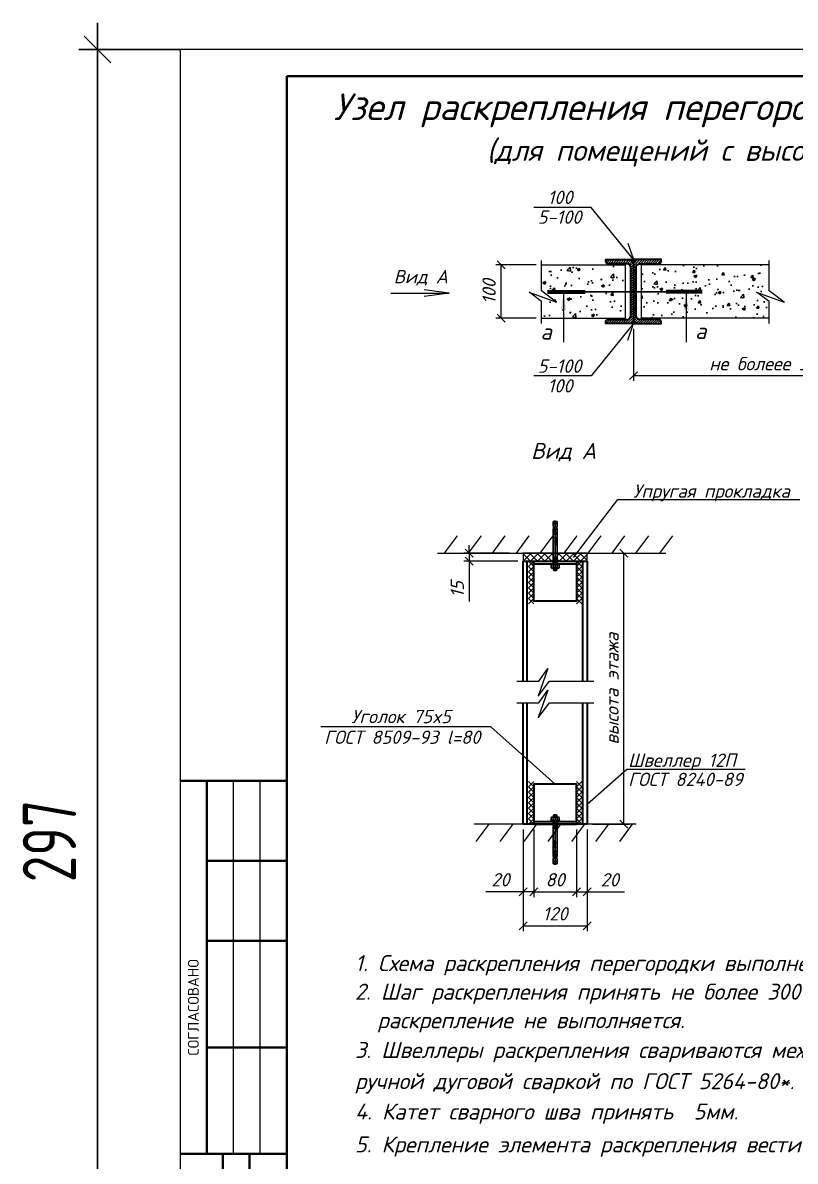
# Model space of a CAD drawing. Header units: millimetres. Extents: x 10124 to 8132345, y -95635 to 1386204.
# Drawn here: x 59496 to 60945, y -13038 to -10902 of the extents above; entities that cross this region are included whole.
import ezdxf
from ezdxf.enums import TextEntityAlignment as Align

# ---------------------------------------------------------------- set-up
doc = ezdxf.new("R2010")
doc.units = ezdxf.units.MM
doc.linetypes.add('CENTERLI', pattern=[1, 0.75, -0.0625, 0.125, -0.0625])
doc.linetypes.add('JIS_02_2.0', pattern=[3, 2, -1])
doc.layers.get('DEFPOINTS').update_dxf_attribs({"color": 1})
for name, color, linetype, lineweight in [('013', 7, 'Continuous', 13), ('030', 7, 'Continuous', 30), ('Размер', 140, 'Continuous', 13), ('Разрезы', 54, 'Continuous', 20)]:
    doc.layers.add(name, color=color, linetype=linetype, lineweight=lineweight)
for name, color, linetype in [('1', 1, 'CENTERLI'), ('2', 3, 'Continuous'), ('3', 4, 'Continuous'), ('951', 1, 'Continuous'), ('ФВ-5', 7, 'Continuous')]:
    doc.layers.add(name, color=color, linetype=linetype)
doc.styles.add('10', font='isocpeui.ttf', dxfattribs={"height": 25})
doc.styles.add('100', font='isocpeui.ttf', dxfattribs={"height": 250})
doc.styles.add('GOST', font='isocpeur.TTF')
doc.styles.get("Standard").update_dxf_attribs({"font": 'arial.ttf'})
doc.styles.add('БДА100', font='romand.shx', dxfattribs={"width": 0.7})
doc.dimstyles.new('10', dxfattribs={"dimtxt": 37.5, "dimasz": 15, "dimexe": 10, "dimexo": 10, "dimgap": 10, "dimtad": 1, "dimtxsty": '10', "dimblk": 'OBLIQUE', "dimcen": 2.5, "dimadec": 0, "dimazin": 0, "dimtfac": 1, "dimtmove": 0, "dimatfit": 3, "dimfxl": 1, "dimlwd": 15, "dimlwe": 15, "dimarcsym": 0})
doc.dimstyles.new('БДА1', dxfattribs={"dimtxt": 2, "dimasz": 1, "dimexe": 0.7, "dimexo": 0, "dimgap": 0.8, "dimtad": 1, "dimdec": 0, "dimrnd": 1, "dimzin": 0, "dimdsep": 46, "dimtxsty": 'БДА100', "dimblk": 'OBLIQUE', "dimcen": 2, "dimdle": 1, "dimadec": 0, "dimazin": 0, "dimtfac": 1, "dimtdec": 0, "dimtmove": 1, "dimatfit": 3, "dimldrblk": 'NONE', "dimfxl": 0.7, "dimtolj": 1, "dimtzin": 0, "dimlwd": -1, "dimlwe": -1, "dimarcsym": 0})

# ---------------------------------------------------------------- blocks, each defined once
blk = doc.blocks.new('_OBLIQUE')
at = {"color": 0, "linetype": 'ByBlock'}
blk.add_line((-0.5, -0.5), (0.5, 0.5), dxfattribs=at)
blk = doc.blocks.new('*D687')
at = {"layer": 'DEFPOINTS', "color": 0, "transparency": 16777216}
for p, q in [((-15.52, -5), (-15.52, 302)), ((0, 297), (-19.02, 297)), ((0, 0), (-19.02, 0))]:
    blk.add_line(p, q, dxfattribs=at)
for p in [(-15.52, 297), (0, 297), (0, 0)]:
    blk.add_point(p, dxfattribs=at)
at = {"layer": 'DEFPOINTS', "color": 0, "transparency": 16777216, "xscale": 5, "yscale": 5, "zscale": 5}
for p, rotation in [((-15.52, 297), 90), ((-15.52, 0), 270)]:
    blk.add_blockref('_OBLIQUE', p, dxfattribs=dict(at, rotation=rotation))
at = {"layer": 'DEFPOINTS', "color": 0, "lineweight": 0, "transparency": 16777216, "insert": (-24.52, 148.5), "char_height": 10, "attachment_point": 5, "rotation": 90, "style": 'БДА100'}
blk.add_mtext('\\A1;297', dxfattribs=at)
blk = doc.blocks.new('_None')
blk = doc.blocks.new('*U688')
blk.add_lwpolyline([(-16.6, -60), (35.4, -60), (35.4, -56.7, 0.414214), (30.9, -52.2), (-4.3, -52.2, -0.414214), (-11.8, -44.7), (-11.8, 44.7, -0.414214), (-4.3, 52.2), (30.9, 52.2, 0.414214), (35.4, 56.7), (35.4, 60), (-16.6, 60)], format="xyb", close=True)
blk = doc.blocks.new('*D689')
at = {"layer": '013', "color": 0, "lineweight": 15, "ltscale": 100, "transparency": 16777216}
for p, q in [((60641.7, -11476.7), (60641.7, -11574.4)), ((61207.3, -11476.7), (61207.3, -11574.4)), ((60641.7, -11564.4), (61207.3, -11564.4))]:
    blk.add_line(p, q, dxfattribs=at)
at = {"layer": 'DEFPOINTS', "color": 0, "ltscale": 100, "transparency": 16777216}
for p in [(60641.7, -11466.7), (61207.3, -11466.7), (61207.3, -11564.4)]:
    blk.add_point(p, dxfattribs=at)
at = {"layer": '013', "color": 0, "lineweight": 15, "ltscale": 100, "transparency": 16777216, "xscale": 15, "yscale": 15, "zscale": 15, "rotation": 180}
blk.add_blockref('_OBLIQUE', (60641.7, -11564.4), dxfattribs=at)
at = {"layer": '013', "color": 0, "lineweight": 15, "ltscale": 100, "transparency": 16777216, "xscale": 15, "yscale": 15, "zscale": 15}
blk.add_blockref('_OBLIQUE', (61207.3, -11564.4), dxfattribs=at)
at = {"layer": '013', "color": 0, "ltscale": 100, "transparency": 16777216, "insert": (60924.5, -11541.9), "char_height": 25, "attachment_point": 5, "style": '10'}
blk.add_mtext('не болеее 3000мм', dxfattribs=at)
blk = doc.blocks.new('*D690')
at = {"layer": '013', "color": 0, "lineweight": 15, "ltscale": 100, "transparency": 16777216}
for p, q in [((60459.3, -11356.7), (60383.3, -11356.7)), ((60393.3, -11456.7), (60393.3, -11356.7)), ((60459.3, -11456.7), (60383.3, -11456.7))]:
    blk.add_line(p, q, dxfattribs=at)
at = {"layer": 'DEFPOINTS', "color": 0, "ltscale": 100, "transparency": 16777216}
for p in [(60393.3, -11356.7), (60469.3, -11356.7), (60469.3, -11456.7)]:
    blk.add_point(p, dxfattribs=at)
at = {"layer": '013', "color": 0, "lineweight": 15, "ltscale": 100, "transparency": 16777216, "xscale": 15, "yscale": 15, "zscale": 15}
for p, rotation in [((60393.3, -11356.7), 90), ((60393.3, -11456.7), 270)]:
    blk.add_blockref('_OBLIQUE', p, dxfattribs=dict(at, rotation=rotation))
at = {"layer": '013', "color": 0, "ltscale": 100, "transparency": 16777216, "insert": (60370.8, -11406.7), "char_height": 25, "attachment_point": 5, "rotation": 90, "style": '10'}
blk.add_mtext('100', dxfattribs=at)
blk = doc.blocks.new('*U691')
blk.add_line((0, -15.2), (80, -15.2))
blk.add_lwpolyline([(0, -20.2), (80, -20.2), (80, 54.8), (0, 54.8), (0, -15.2)], close=True)
blk = doc.blocks.new('*D692')
at = {"layer": '013', "color": 0, "lineweight": 15, "ltscale": 100, "transparency": 16777216}
for p, q in [((60454.7, -12415.7), (60454.7, -12542.6)), ((60534.7, -12415.7), (60534.7, -12542.6)), ((60454.7, -12532.6), (60534.7, -12532.6))]:
    blk.add_line(p, q, dxfattribs=at)
at = {"layer": 'DEFPOINTS', "color": 0, "ltscale": 100, "transparency": 16777216}
for p in [(60454.7, -12405.7), (60534.7, -12405.7), (60534.7, -12532.6)]:
    blk.add_point(p, dxfattribs=at)
at = {"layer": '013', "color": 0, "lineweight": 15, "ltscale": 100, "transparency": 16777216, "xscale": 15, "yscale": 15, "zscale": 15, "rotation": 180}
blk.add_blockref('_OBLIQUE', (60454.7, -12532.6), dxfattribs=at)
at = {"layer": '013', "color": 0, "lineweight": 15, "ltscale": 100, "transparency": 16777216, "xscale": 15, "yscale": 15, "zscale": 15}
blk.add_blockref('_OBLIQUE', (60534.7, -12532.6), dxfattribs=at)
at = {"layer": '013', "color": 0, "ltscale": 100, "transparency": 16777216, "insert": (60494.7, -12510.1), "char_height": 25, "attachment_point": 5, "style": '10'}
blk.add_mtext('80', dxfattribs=at)
blk = doc.blocks.new('*D693')
at = {"layer": '013', "color": 0, "lineweight": 15, "ltscale": 100, "transparency": 16777216}
for p, q in [((60333.6, -11897.3), (60333.6, -11882.3)), ((60408.3, -11897.3), (60323.6, -11897.3)), ((60424.7, -11912.3), (60323.6, -11912.3)), ((60333.6, -11897.3), (60333.6, -11912.3)), ((60333.6, -11912.3), (60333.6, -11988.2))]:
    blk.add_line(p, q, dxfattribs=at)
at = {"layer": 'DEFPOINTS', "color": 0, "ltscale": 100, "transparency": 16777216}
for p in [(60333.6, -11897.3), (60418.3, -11897.3), (60434.7, -11912.3)]:
    blk.add_point(p, dxfattribs=at)
at = {"layer": '013', "color": 0, "lineweight": 15, "ltscale": 100, "transparency": 16777216, "xscale": 15, "yscale": 15, "zscale": 15}
for p, rotation in [((60333.6, -11897.3), 270), ((60333.6, -11912.3), 90)]:
    blk.add_blockref('_OBLIQUE', p, dxfattribs=dict(at, rotation=rotation))
at = {"layer": '013', "color": 0, "ltscale": 100, "transparency": 16777216, "insert": (60311.1, -11965.2), "char_height": 25, "attachment_point": 5, "rotation": 90, "style": '10'}
blk.add_mtext('15', dxfattribs=at)
blk = doc.blocks.new('*U695')
at = {"layer": 'DEFPOINTS'}
blk.add_line((0, 0), (15.19, 0), dxfattribs=at)
at = {"layer": 'Разрезы', "color": 0}
for p, q in [((-4.07, 0.35), (-4.07, 9.4)), ((18.94, 0.35), (18.94, 9.4))]:
    blk.add_line(p, q, dxfattribs=at)
at = {"layer": 'Разрезы', "color": 0, "lineweight": 60}
for p, q in [((-7.07, 0), (0, 0)), ((21.94, 0), (15.19, 0))]:
    blk.add_line(p, q, dxfattribs=at)
at = {"layer": 'Разрезы', "color": 0}
for points in [[(-4.07, 0.35), (-3.57, 3.35), (-4.57, 3.35)], [(18.94, 0.35), (18.44, 3.35), (19.45, 3.35)]]:
    blk.add_solid(points, dxfattribs=at)
at = {"layer": 'Разрезы', "color": 0, "style": '100'}
for tag, p in [('1', (-7.34, 7.45)), ('2', (21.67, 7.32))]:
    blk.add_attdef(tag, text='', height=3, dxfattribs=at).set_placement(p, align=Align.MIDDLE_CENTER)
blk = doc.blocks.new('*D698')
at = {"layer": '013', "color": 0, "lineweight": 15, "ltscale": 100, "transparency": 16777216}
for p, q in [((60566.7, -11897.3), (60633.9, -11897.3)), ((60623.9, -12405.7), (60623.9, -11897.3)), ((60564.7, -12405.7), (60633.9, -12405.7))]:
    blk.add_line(p, q, dxfattribs=at)
at = {"layer": 'DEFPOINTS', "color": 0, "ltscale": 100, "transparency": 16777216}
for p in [(60556.7, -11897.3), (60623.9, -11897.3), (60554.7, -12405.7)]:
    blk.add_point(p, dxfattribs=at)
at = {"layer": '013', "color": 0, "lineweight": 15, "ltscale": 100, "transparency": 16777216, "xscale": 15, "yscale": 15, "zscale": 15}
for p, rotation in [((60623.9, -11897.3), 90), ((60623.9, -12405.7), 270)]:
    blk.add_blockref('_OBLIQUE', p, dxfattribs=dict(at, rotation=rotation))
at = {"layer": '013', "color": 0, "ltscale": 100, "transparency": 16777216, "insert": (60601.4, -12151.5), "char_height": 25, "attachment_point": 5, "rotation": 90, "style": '10'}
blk.add_mtext('высота этажа', dxfattribs=at)
blk = doc.blocks.new('*D700')
at = {"layer": '013', "color": 0, "lineweight": 15, "ltscale": 100, "transparency": 16777216}
for p, q in [((60434.7, -12415.7), (60434.7, -12606.4)), ((60554.7, -12415.7), (60554.7, -12606.4)), ((60434.7, -12596.4), (60554.7, -12596.4))]:
    blk.add_line(p, q, dxfattribs=at)
at = {"layer": 'DEFPOINTS', "color": 0, "ltscale": 100, "transparency": 16777216}
for p in [(60434.7, -12405.7), (60554.7, -12405.7), (60554.7, -12596.4)]:
    blk.add_point(p, dxfattribs=at)
at = {"layer": '013', "color": 0, "lineweight": 15, "ltscale": 100, "transparency": 16777216, "xscale": 15, "yscale": 15, "zscale": 15, "rotation": 180}
blk.add_blockref('_OBLIQUE', (60434.7, -12596.4), dxfattribs=at)
at = {"layer": '013', "color": 0, "lineweight": 15, "ltscale": 100, "transparency": 16777216, "xscale": 15, "yscale": 15, "zscale": 15}
blk.add_blockref('_OBLIQUE', (60554.7, -12596.4), dxfattribs=at)
at = {"layer": '013', "color": 0, "ltscale": 100, "transparency": 16777216, "insert": (60494.7, -12573.9), "char_height": 25, "attachment_point": 5, "style": '10'}
blk.add_mtext('120', dxfattribs=at)
blk = doc.blocks.new('*D701')
at = {"layer": '013', "color": 0, "lineweight": 15, "ltscale": 100, "transparency": 16777216}
for p, q in [((60434.7, -12415.7), (60434.7, -12542.6)), ((60454.7, -12415.7), (60454.7, -12542.6)), ((60434.7, -12532.6), (60364.8, -12532.6)), ((60454.7, -12532.6), (60434.7, -12532.6))]:
    blk.add_line(p, q, dxfattribs=at)
at = {"layer": 'DEFPOINTS', "color": 0, "ltscale": 100, "transparency": 16777216}
for p in [(60434.7, -12405.7), (60454.7, -12405.7), (60434.7, -12532.6)]:
    blk.add_point(p, dxfattribs=at)
at = {"layer": '013', "color": 0, "lineweight": 15, "ltscale": 100, "transparency": 16777216, "xscale": 15, "yscale": 15, "zscale": 15, "rotation": 180}
blk.add_blockref('_OBLIQUE', (60434.7, -12532.6), dxfattribs=at)
at = {"layer": '013', "color": 0, "lineweight": 15, "ltscale": 100, "transparency": 16777216, "xscale": 15, "yscale": 15, "zscale": 15}
blk.add_blockref('_OBLIQUE', (60454.7, -12532.6), dxfattribs=at)
at = {"layer": '013', "color": 0, "ltscale": 100, "transparency": 16777216, "insert": (60392.2, -12510.1), "char_height": 25, "attachment_point": 5, "style": '10'}
blk.add_mtext('20', dxfattribs=at)
blk = doc.blocks.new('*D702')
at = {"layer": '013', "color": 0, "lineweight": 15, "ltscale": 100, "transparency": 16777216}
for p, q in [((60534.7, -12415.7), (60534.7, -12542.6)), ((60554.7, -12415.7), (60554.7, -12542.6)), ((60534.7, -12532.6), (60554.7, -12532.6)), ((60554.7, -12532.6), (60624.7, -12532.6))]:
    blk.add_line(p, q, dxfattribs=at)
at = {"layer": 'DEFPOINTS', "color": 0, "ltscale": 100, "transparency": 16777216}
for p in [(60534.7, -12405.7), (60554.7, -12405.7), (60554.7, -12532.6)]:
    blk.add_point(p, dxfattribs=at)
at = {"layer": '013', "color": 0, "lineweight": 15, "ltscale": 100, "transparency": 16777216, "xscale": 15, "yscale": 15, "zscale": 15, "rotation": 180}
blk.add_blockref('_OBLIQUE', (60534.7, -12532.6), dxfattribs=at)
at = {"layer": '013', "color": 0, "lineweight": 15, "ltscale": 100, "transparency": 16777216, "xscale": 15, "yscale": 15, "zscale": 15}
blk.add_blockref('_OBLIQUE', (60554.7, -12532.6), dxfattribs=at)
at = {"layer": '013', "color": 0, "ltscale": 100, "transparency": 16777216, "insert": (60597.2, -12510.1), "char_height": 25, "attachment_point": 5, "style": '10'}
blk.add_mtext('20', dxfattribs=at)
blk = doc.blocks.new('HSA-M8x92')
at = {"layer": '1'}
for p, q in [((-94, 0), (-44, 0)), ((-49.1, 0), (1.3, 0))]:
    blk.add_line(p, q, dxfattribs=at)
at = {"layer": '2'}
for p, q in [((-92, -4), (-92, 4)), ((-87.9, 4), (-92, 4)), ((-87.9, 4), (-87.9, -4)), ((-82.2, 3.5), (-87.9, 4)), ((-78, 3.1), (-87.9, 4)), ((-78, 3.1), (-80.8, 3.4)), ((-78, 3.5), (-75.5, 3.5)), ((-78, 2.1), (-78, 3.5)), ((-78, -3.5), (-78, 0.9)), ((-77.5, 1.6), (-77, 1.6)), ((-77.1, 1.4), (-77.5, 1.4)), ((-76.5, 1.2), (-76.5, 1.4)), ((-76.4, -0.3), (-76.3, 0.2)), ((-76.2, 0.3), (-76.3, -0.2)), ((-75.5, 4), (-70.5, 4)), ((-75.5, 3.5), (-75.5, 4)), ((-75.5, 4), (-70.5, 4)), ((-72.8, 1), (-73.4, -0.8)), ((-73.2, -1), (-72.6, 0.8)), ((-71.9, 1.6), (-70.4, 1.6)), ((-70.5, 1.4), (-71.8, 1.4)), ((-70.5, 3.5), (-70.5, 4)), ((-70.5, 3.5), (-68, 3.5)), ((-69.8, -0.3), (-69.7, 0.2)), ((-69.6, 0.3), (-69.7, -0.2)), ((-68, -4), (-68, 4)), ((-68, 4), (-16, 4)), ((-25, -4), (-25, 4)), ((-16, -4), (-16, 4)), ((-14.8, -4), (-14.8, 4)), ((-14.8, 4), (-12.6, 4)), ((-12.6, 8.5), (-12.6, -8.5)), ((-12.6, 8.5), (-11, 8.5)), ((-11, 8.5), (-11, -8.5)), ((-11, 6.5), (-10.4, 7.5)), ((-10.4, 7.5), (-5, 7.5)), ((-10.4, 3.8), (-5, 3.8)), ((-4.5, 6.5), (-5, 7.5)), ((-4.5, 6.5), (-4.5, -6.5)), ((-4.5, 4), (-3.5, 4)), ((-3.5, -4), (-3.5, 4)), ((-3.5, 4), (-2.3, 2.8)), ((-0.5, 2.9), (-2.3, 2.9)), ((-2.3, -2.8), (-2.3, 2.8)), ((-0.5, 2.9), (0, 2.4)), ((-0.5, 2.9), (-0.5, -2.9)), ((0, -2.4), (0, 2.4)), ((-87.9, -4), (-92, -4)), ((-78, -3.1), (-87.9, -4)), ((-78, -3.5), (-75.5, -3.5)), ((-74.1, -1.6), (-75.6, -1.6)), ((-75.5, -1.4), (-74.2, -1.4)), ((-75.5, -4), (-75.5, -3.5)), ((-75.5, -4), (-70.5, -4)), ((-75.5, -4), (-70.5, -4)), ((-70.5, -3.5), (-68, -3.5)), ((-70.5, -4), (-70.5, -3.5)), ((-68.5, -1.6), (-69, -1.6)), ((-68.9, -1.4), (-68.5, -1.4)), ((-68, -4), (-16, -4)), ((-14.8, -4), (-12.6, -4)), ((-12.6, -8.5), (-11, -8.5)), ((-11, -6.5), (-10.4, -7.5)), ((-10.4, -3.8), (-5, -3.8)), ((-10.4, -7.5), (-5, -7.5)), ((-4.5, -6.5), (-5, -7.5)), ((-4.5, -4), (-3.5, -4)), ((-3.5, -4), (-2.3, -2.8)), ((-0.5, -2.9), (-2.3, -2.9)), ((0, -2.4), (-0.5, -2.9))]:
    blk.add_line(p, q, dxfattribs=at)
for centre, radius, start, end in [((-77.5, 2.1), 0.5, 180, 270), ((-77.5, 0.9), 0.5, 90, 180), ((-77.1, 0.5), 0.9, 340, 90), ((-77, 0.7), 0.9, 340, 90), ((-71.9, 0.7), 0.9, 90, 160), ((-71.8, 0.5), 0.9, 90, 160), ((-70.5, 0.5), 0.9, 340, 90), ((-70.4, 0.7), 0.9, 340, 90), ((-15.4, 4), 0.6, 180, 0), ((-7.6, 5.6), 3.32, 145.5615, 214.4385), ((1.5, 0), 12.4, 162.383, 197.617), ((-7.8, 5.6), 3.32, 325.5615, 34.4385), ((-16.9, 0), 12.4, 342.383, 17.617), ((-75.6, -0.7), 0.9, 160, 270), ((-75.5, -0.5), 0.9, 160, 270), ((-74.2, -0.5), 0.9, 270, 340), ((-74.1, -0.7), 0.9, 270, 340), ((-69, -0.7), 0.9, 160, 270), ((-68.9, -0.5), 0.9, 160, 270), ((-68.5, -0.9), 0.5, 270, 0), ((-68.5, -2.1), 0.5, 0, 90), ((-15.4, -4), 0.6, 0, 180), ((-7.6, -5.6), 3.32, 145.5615, 214.4385), ((-7.8, -5.6), 3.32, 325.5615, 34.4385)]:
    blk.add_arc(centre, radius, start, end, dxfattribs=at)
at = {"layer": '3', "color": 1}
for p, q in [((-61.1, 0.6), (-61.1, 3.3)), ((-61.1, 3.3), (-48.6, 3.3)), ((-61.1, 0.6), (-48.6, 0.6)), ((-60.7, 1), (-60.7, 2.8)), ((-60.7, 2.8), (-59.8, 2.8)), ((-60.7, 1), (-59.8, 1)), ((-59.8, 2.3), (-59.8, 2.8)), ((-59.8, 2.3), (-58, 2.3)), ((-59.8, 1), (-59.8, 1.6)), ((-59.8, 1.6), (-58, 1.6)), ((-58, 2.8), (-57.2, 2.8)), ((-58, 2.3), (-58, 2.8)), ((-58, 1.6), (-58, 1)), ((-58, 1), (-57.2, 1)), ((-57.2, 1), (-57.2, 2.8)), ((-56.9, 2.8), (-56.1, 2.8)), ((-56.9, 1), (-56.9, 2.8)), ((-56.9, 1), (-56.1, 1)), ((-56.1, 1), (-56.1, 2.8)), ((-55.8, 2.8), (-55, 2.8)), ((-55.8, 1), (-55.8, 2.8)), ((-55.8, 1), (-53.3, 1)), ((-55, 1.8), (-55, 2.8)), ((-53.3, 1.8), (-55, 1.8)), ((-53.9, 2.8), (-50.2, 2.8)), ((-53.9, 2.1), (-53.9, 2.8)), ((-53.9, 2.1), (-52.4, 2.1)), ((-53.3, 1), (-53.3, 1.8)), ((-52.4, 1), (-52.4, 2.1)), ((-52.4, 1), (-51.6, 1)), ((-51.6, 1), (-51.6, 2.1)), ((-51.6, 2.1), (-50.2, 2.1)), ((-50.2, 2.1), (-50.2, 2.8)), ((-49.9, 2.8), (-49.1, 2.8)), ((-49.9, 1), (-49.9, 2.8)), ((-49.9, 1), (-49.1, 1)), ((-49.1, 1), (-49.1, 2.8)), ((-48.6, 0.6), (-48.6, 3.3))]:
    blk.add_line(p, q, dxfattribs=at)
at = {"layer": '951'}
for p, q in [((-12.6, 3.2), (-25, 3.2)), ((-2.7, 3.2), (-4.5, 3.2)), ((-12.6, -3.2), (-25, -3.2)), ((-2.7, -3.2), (-4.5, -3.2))]:
    blk.add_line(p, q, dxfattribs=at)
at = {"layer": '3', "width": 0.75}
blk.add_text('HSA-M8x92', height=2, dxfattribs=at).set_placement((-55, -2.9), align=Align.CENTER)
blk = doc.blocks.new('*U685')
at = {"color": 44, "lineweight": 20, "ltscale": 10}
for p, q in [((210, 297), (0, 297)), ((0, 297), (0, 0))]:
    blk.add_line(p, q, dxfattribs=at)
at = {"color": 137, "lineweight": 35, "ltscale": 10}
for p, q in [((205, 292), (20, 292)), ((20, 292), (20, 5)), ((0, 159.8), (20, 159.8)), ((5, 89.8), (5, 159.8)), ((5, 144.8), (20, 144.8)), ((5, 129.8), (20, 129.8)), ((5, 109.8), (20, 109.8)), ((0, 89.8), (20, 89.8)), ((8.04, 89.8), (8.04, 5)), ((13.02, 89.8), (13.02, 5))]:
    blk.add_line(p, q, dxfattribs=at)
at = {"color": 44, "lineweight": 13}
for p, q in [((10, 89.8), (10, 159.8)), ((15, 89.8), (15, 159.8))]:
    blk.add_line(p, q, dxfattribs=at)
at = {"color": 0, "lineweight": 13, "insert": (2.49, 117.3), "char_height": 2.0408, "width": 55, "attachment_point": 5, "rotation": 90, "style": 'GOST'}
blk.add_mtext('СОГЛАСОВАНО', dxfattribs=at)
at = {"color": 44, "lineweight": 13, "style": 'GOST', "oblique": 10, "width": 0.8}
for tag in ['ФОРМАТВЕРТ', 'ФОРМАТГОРИЗ']:
    blk.add_attdef(tag, (158.98, 1.6), '', height=2, dxfattribs=at)
at = {"layer": 'DEFPOINTS', "color": 251, "lineweight": 0}
dim = blk.add_linear_dim(base=(-15.52, 297), p1=(0, 0), p2=(0, 297), angle=90, dimstyle='БДА1', override={"dimscale": 5}, dxfattribs=at)
dim.commit()
dim.dimension.update_dxf_attribs({"geometry": '*D687', "text_midpoint": (-15.52, 148.5), "dimtype": 160})

msp = doc.modelspace()

# ---------------------------------------------------------------- hatches: boundary and pattern name
at = {"layer": 'ФВ-5', "ltscale": 100}
h = msp.add_hatch(dxfattribs=at)
h.set_pattern_fill('AR-CONC', color=256, scale=0.3)
h.set_pattern_definition([(50, (60445.7, -11456.71), (54.6554, -4.7817), [5.715, -62.865]), (355, (60445.7, -11456.71), (-10.573, 57.317), [4.572, -50.2922]), (100.4514, (60450.255, -11457.11), (44.0824, 52.5353), [4.857, -53.427]), (46.184, (60445.7, -11441.47), (81.3237, -12.6127), [8.5725, -94.2975]), (96.636, (60452.48, -11442.52), (71.221, 74.228), [7.2855, -80.141]), (351.184, (60445.7, -11441.47), (71.221, 74.228), [6.858, -75.438]), (21, (60453.32, -11445.28), (45.4843, -30.6796), [5.715, -62.865]), (326, (60453.32, -11445.28), (18.5406, 55.2564), [4.572, -50.292]), (71.4514, (60457.11, -11447.837), (64.025, 24.5768), [4.857, -53.427]), (37.5, (60445.7, -11456.71), (0.9266, 25.3665), [0, -49.6824, 0, -51.054, 0, -50.4825]), (7.5, (60445.7, -11456.71), (20.0459, 30.0542), [0, -29.1084, 0, -48.5394, 0, -19.2405]), (327.5, (60428.708, -11456.71), (40.67718, -1.71862), [0, -19.05, 0, -59.436, 0, -78.867]), (317.5, (60421.088, -11456.71), (44.4388, 7.628), [0, -24.765, 0, -39.4716, 0, -56.007])])
h.paths.add_polyline_path([(60626.873, -11356.711), (60469.35, -11356.711), (60469.35, -11405.217), (60497.499, -11426.411), (60445.7, -11408.069), (60469.35, -11425.186), (60469.35, -11456.711), (60626.873, -11456.711)])
h.paths.add_polyline_path([(60872.433, -11408.069), (60924.231, -11426.411), (60896.082, -11405.217), (60896.082, -11356.711), (60656.473, -11356.711), (60656.473, -11456.711), (60896.082, -11456.711), (60896.082, -11425.186)])
h.paths.add_polyline_path([(61192.503, -11356.711), (60972.195, -11356.711), (60972.195, -11405.217), (61000.345, -11426.411), (60948.546, -11408.069), (60972.195, -11425.186), (60972.195, -11456.711), (61192.503, -11456.711)])
h.paths.add_polyline_path([(61379.626, -11356.711), (61222.103, -11356.711), (61222.103, -11456.711), (61379.626, -11456.711), (61379.626, -11425.186), (61355.977, -11408.069), (61407.775, -11426.411), (61379.626, -11405.217)])
h = msp.add_hatch(dxfattribs=at)
h.set_pattern_fill('ANSI31', color=256)
h.set_pattern_definition([(45, (60589.673, -11466.7107), (-2.245064, 2.245064), [])])
h.paths.add_polyline_path([(60641.673, -11346.711), (60589.673, -11346.711), (60589.673, -11350.011, 0.41421356), (60594.173, -11354.511), (60629.373, -11354.511, -0.41421356), (60636.873, -11362.011), (60636.873, -11451.411, -0.41421356), (60629.373, -11458.911), (60594.173, -11458.911, 0.41421356), (60589.673, -11463.411), (60589.673, -11466.711), (60641.673, -11466.711)])
h = msp.add_hatch(color=256, dxfattribs=at)
h.dxf.hatch_style = 1
h.paths.add_polyline_path([(60641.414, -11353.175), (60634.565, -11346.711), (60648.781, -11346.711)])
h = msp.add_hatch(dxfattribs=at)
h.set_pattern_fill('ANSI31', color=256)
h.set_pattern_definition([(45, (60641.673, -11466.7107), (-2.245064, 2.245064), [])])
h.paths.add_polyline_path([(60646.473, -11362.011, -0.41421356), (60653.973, -11354.511), (60689.173, -11354.511, 0.41421356), (60693.673, -11350.011), (60693.673, -11346.711), (60641.673, -11346.711), (60641.673, -11466.711), (60693.673, -11466.711), (60693.673, -11463.411, 0.41421356), (60689.173, -11458.911), (60653.973, -11458.911, -0.41421356), (60646.473, -11451.411)])
h = msp.add_hatch(color=256, dxfattribs=at)
h.dxf.hatch_style = 1
h.paths.add_polyline_path([(60641.414, -11460.246), (60634.565, -11466.711), (60648.781, -11466.711)])
h = msp.add_hatch(dxfattribs=at)
h.set_pattern_fill('ANSI37', color=256, scale=3)
h.set_pattern_definition([(45, (60434.736, -11912.265), (-6.7352, 6.7352), []), (135, (60434.736, -11912.265), (-6.7352, -6.7352), [])])
h.paths.add_polyline_path([(60490.736, -11897.265), (60434.736, -11897.265), (60434.736, -11912.265), (60490.736, -11912.265)])
h.paths.add_polyline_path([(60554.736, -11897.265), (60498.736, -11897.265), (60498.736, -11912.265), (60534.736, -11912.265), (60554.736, -11912.265)])

# ---------------------------------------------------------------- linework, layer by layer
for p, q in [((60442.536, -12405.692), (60434.736, -12405.692)), ((60554.736, -12405.692), (60546.936, -12405.692))]:
    msp.add_line(p, q)
at = {"layer": '013', "ltscale": 100}
for p, q in [((60562.451, -11248.931), (60454.881, -11248.931)), ((60641.673, -11346.711), (60562.451, -11248.931)), ((60631.087, -11315.762), (60641.673, -11346.711)), ((60469.35, -11356.711), (60626.873, -11356.711)), ((60626.873, -11456.711), (60626.873, -11356.711)), ((60656.473, -11456.711), (60656.473, -11356.711)), ((60896.082, -11356.711), (60656.473, -11356.711)), ((60295.839, -11409.766), (60248.744, -11403.398)), ((60186.576, -11409.766), (60295.839, -11409.766)), ((60295.839, -11409.766), (60248.744, -11416.135)), ((60469.35, -11456.711), (60626.873, -11456.711)), ((60641.673, -11466.711), (60562.451, -11564.49)), ((60631.087, -11497.659), (60641.673, -11466.711)), ((60896.082, -11456.711), (60656.473, -11456.711)), ((60562.451, -11564.49), (60454.881, -11564.49)), ((60287.387, -11897.265), (60311.49, -11864.959)), ((60332.268, -11897.265), (60356.371, -11864.959)), ((60377.149, -11897.265), (60401.252, -11864.959)), ((60422.029, -11897.265), (60446.133, -11864.959)), ((60466.91, -11897.265), (60491.013, -11864.959)), ((60511.791, -11897.265), (60535.894, -11864.959)), ((60556.671, -11897.265), (60580.775, -11864.959)), ((60601.552, -11897.265), (60625.655, -11864.959)), ((60646.433, -11897.265), (60670.536, -11864.959)), ((60691.313, -11897.265), (60715.417, -11864.959)), ((60274.162, -11897.265), (60702.371, -11897.265)), ((60373.987, -12223.151), (60055.048, -12223.151)), ((60494.736, -12330.692), (60373.987, -12223.151)), ((60554.736, -12368.36), (60628.88, -12303.059)), ((60851.491, -12303.059), (60628.88, -12303.059)), ((60646.603, -12405.692), (60342.87, -12405.692)), ((60346.761, -12437.998), (60370.864, -12405.692)), ((60391.642, -12437.998), (60415.745, -12405.692)), ((60436.523, -12437.998), (60460.626, -12405.692)), ((60481.403, -12437.998), (60505.507, -12405.692)), ((60526.284, -12437.998), (60550.387, -12405.692)), ((60571.165, -12437.998), (60595.268, -12405.692)), ((60616.045, -12437.998), (60640.149, -12405.692))]:
    msp.add_line(p, q, dxfattribs=at)
at = {"layer": '013', "linetype": 'JIS_02_2.0', "ltscale": 5}
msp.add_line((60454.736, -11912.265), (60534.736, -11912.265), dxfattribs=at)
at = {"layer": '013', "ltscale": 100}
for points in [[(60469.35, -11466.603), (60469.35, -11425.186), (60445.7, -11408.069), (60497.499, -11426.411), (60469.35, -11405.217), (60469.35, -11348.093)], [(60634.565, -11346.711), (60641.414, -11353.175), (60648.781, -11346.711), (60634.565, -11346.711)], [(60896.082, -11466.603), (60896.082, -11425.186), (60872.433, -11408.069), (60924.231, -11426.411), (60896.082, -11405.217), (60896.082, -11348.093)], [(60634.565, -11466.711), (60641.414, -11460.246), (60648.781, -11466.711), (60634.565, -11466.711)], [(60529.015, -11905.782), (60612.281, -11796.856), (60953.758, -11796.856)], [(60454.736, -11922.265), (60444.736, -11912.265)], [(60444.736, -11922.265), (60454.736, -11912.265)], [(60544.736, -11922.265), (60534.736, -11912.265)], [(60534.736, -11922.265), (60544.736, -11912.265)], [(60454.736, -11932.265), (60444.736, -11922.265)], [(60444.736, -11932.265), (60454.736, -11922.265)], [(60454.736, -11942.265), (60444.736, -11932.265)], [(60444.736, -11942.265), (60454.736, -11932.265)], [(60544.736, -11932.265), (60534.736, -11922.265)], [(60534.736, -11932.265), (60544.736, -11922.265)], [(60544.736, -11942.265), (60534.736, -11932.265)], [(60534.736, -11942.265), (60544.736, -11932.265)], [(60454.736, -11952.265), (60444.736, -11942.265)], [(60444.736, -11952.265), (60454.736, -11942.265)], [(60454.736, -11962.265), (60444.736, -11952.265)], [(60444.736, -11962.265), (60454.736, -11952.265)], [(60544.736, -11952.265), (60534.736, -11942.265)], [(60534.736, -11952.265), (60544.736, -11942.265)], [(60544.736, -11962.265), (60534.736, -11952.265)], [(60534.736, -11962.265), (60544.736, -11952.265)], [(60454.736, -11972.265), (60444.736, -11962.265)], [(60444.736, -11972.265), (60454.736, -11962.265)], [(60454.736, -11982.265), (60444.736, -11972.265)], [(60444.736, -11982.265), (60454.736, -11972.265)], [(60544.736, -11972.265), (60534.736, -11962.265)], [(60534.736, -11972.265), (60544.736, -11962.265)], [(60544.736, -11982.265), (60534.736, -11972.265)], [(60534.736, -11982.265), (60544.736, -11972.265)], [(60454.736, -11992.265), (60444.736, -11982.265)], [(60444.736, -11992.265), (60454.736, -11982.265)], [(60544.736, -11992.265), (60534.736, -11982.265)], [(60534.736, -11992.265), (60544.736, -11982.265)], [(60422.56, -12137.489), (60463.977, -12137.489), (60481.095, -12113.84), (60462.752, -12165.639), (60483.946, -12137.489), (60567.22, -12137.489)], [(60422.56, -12178.15), (60463.977, -12178.15), (60481.095, -12154.501), (60462.752, -12206.3), (60483.946, -12178.15), (60567.22, -12178.15)], [(60454.736, -12325.692), (60444.736, -12335.692)], [(60444.736, -12325.692), (60454.736, -12335.692)], [(60454.736, -12335.692), (60444.736, -12345.692)], [(60444.736, -12335.692), (60454.736, -12345.692)], [(60544.736, -12325.692), (60534.736, -12335.692)], [(60534.736, -12325.692), (60544.736, -12335.692)], [(60544.736, -12335.692), (60534.736, -12345.692)], [(60534.736, -12335.692), (60544.736, -12345.692)], [(60454.736, -12345.692), (60444.736, -12355.692)], [(60444.736, -12345.692), (60454.736, -12355.692)], [(60454.736, -12355.692), (60444.736, -12365.692)], [(60444.736, -12355.692), (60454.736, -12365.692)], [(60544.736, -12345.692), (60534.736, -12355.692)], [(60534.736, -12345.692), (60544.736, -12355.692)], [(60544.736, -12355.692), (60534.736, -12365.692)], [(60534.736, -12355.692), (60544.736, -12365.692)], [(60454.736, -12365.692), (60444.736, -12375.692)], [(60444.736, -12365.692), (60454.736, -12375.692)], [(60454.736, -12375.692), (60444.736, -12385.692)], [(60444.736, -12375.692), (60454.736, -12385.692)], [(60454.736, -12385.692), (60444.736, -12395.692)], [(60444.736, -12385.692), (60454.736, -12395.692)], [(60544.736, -12365.692), (60534.736, -12375.692)], [(60534.736, -12365.692), (60544.736, -12375.692)], [(60544.736, -12375.692), (60534.736, -12385.692)], [(60534.736, -12375.692), (60544.736, -12385.692)], [(60544.736, -12385.692), (60534.736, -12395.692)], [(60534.736, -12385.692), (60544.736, -12395.692)], [(60454.736, -12395.692), (60444.736, -12405.692)], [(60444.736, -12395.692), (60454.736, -12405.692)], [(60544.736, -12395.692), (60534.736, -12405.692)], [(60534.736, -12395.692), (60544.736, -12405.692)]]:
    msp.add_lwpolyline(points, dxfattribs=at)
msp.add_lwpolyline([(60434.736, -11912.265), (60554.736, -11912.265), (60554.736, -11897.265), (60434.736, -11897.265)], close=True, dxfattribs=at)
at = {"layer": '030'}
for p, q in [((60434.736, -11912.265), (60454.736, -11912.265)), ((60434.736, -12137.489), (60434.736, -11912.265)), ((60442.536, -12137.489), (60442.536, -11912.265)), ((60534.736, -11912.265), (60554.736, -11912.265)), ((60546.936, -12137.489), (60546.936, -11912.265)), ((60554.736, -11912.265), (60554.736, -12137.489)), ((60434.736, -12405.692), (60434.736, -12178.15)), ((60442.536, -12405.692), (60442.536, -12178.15)), ((60546.936, -12405.692), (60546.936, -12178.15)), ((60554.736, -12178.15), (60554.736, -12405.692)), ((60554.736, -12405.692), (60434.736, -12405.692))]:
    msp.add_line(p, q, dxfattribs=at)

# ---------------------------------------------------------------- block references
at = {"xscale": 10, "yscale": 10, "zscale": 10}
msp.add_blockref('*U685', (59791.036, -13922.398), dxfattribs=at)
for p, rotation in [((60494.736, -11929.815), 270), ((60494.736, -12388.142), 90)]:
    msp.add_blockref('HSA-M8x92', p, dxfattribs=dict(rotation=rotation))
at = {"layer": '030', "xscale": -1}
msp.add_blockref('*U688', (60625.073, -11406.711), dxfattribs=at)
at = {"layer": '030'}
for name, p in [('*U688', (60658.273, -11406.711)), ('*U691', (60454.736, -12385.492))]:
    msp.add_blockref(name, p, dxfattribs=at)
at = {"layer": '030', "xscale": -1, "rotation": 180}
msp.add_blockref('*U691', (60454.736, -11932.465), dxfattribs=at)
at = {"layer": 'Размер'}
ref = msp.add_blockref('*U695', (60551.131, -11407.38), dxfattribs=dict(at, xscale=-10, yscale=10, zscale=10, rotation=180))
ref.add_attrib('1', 'а', dxfattribs={"layer": 'Разрезы', "color": 0, "height": 30, "style": '100'}).set_placement((60477.758, -11481.852), align=Align.MIDDLE_CENTER)
ref.add_attrib('2', 'а', dxfattribs={"layer": 'Разрезы', "color": 0, "height": 30, "style": '100'}).set_placement((60767.872, -11480.551), align=Align.MIDDLE_CENTER)

# ---------------------------------------------------------------- texts
at = {"color": 0, "style": '10'}
for s, height, p in [('100', 25, (60480.614, -11242.479)), ('5-100', 25, (60462.072, -11279.47)), ('Вид А', 25, (60191.765, -11391.127)), ('5-100', 25, (60462.072, -11558.951)), ('100', 25, (60480.614, -11595.942)), ('Вид А', 30, (60449.639, -11720.543)), ('Уголок 75x5', 25, (60112.412, -12216.284)), ('ГОСТ 8509-93 l=80', 25, (60061.352, -12255.142)), ('Швеллер 12П', 25, (60631.69, -12298.21)), ('ГОСТ 8240-89', 25, (60631.69, -12334.238)), ('1. Схема раскрепления перегородки выполнена для перегородки толщиной 100мм.', 30, (60119.243, -12681.288)), ('2. Шаг раскрепления принять не более 3000мм. Для перевязанных простенков ', 30, (60119.243, -12734.993)), ('раскрепление не выполняется.', 30, (60161.267, -12788.513)), ('3. Швеллеры раскрепления свариваются между собой по полке с обоих сторон ', 30, (60119.243, -12844.361)), ('ручной дуговой сваркой по ГОСТ 5264-80*.', 30, (60119.243, -12902.875)), ('4. Катет сварного шва принять  5мм.', 30, (60119.243, -12959.81)), ('5. Крепление элемента раскрепления вести к перекрытию с помощью распорных ', 30, (60119.243, -13021.489))]:
    msp.add_text(s, height=height, dxfattribs=at).set_placement(p)
at = {"color": 0, "lineweight": 9, "attachment_point": 5, "style": '10'}
for s, insert, char_height, width in [('\\pxi1.23419;Узел раскрепления перегородок толщиной 100 мм', (60839.838, -11066.817), 50, 1789.81245), ('\\pxi1.23419;(для помещений с высотой более 4,0м)', (60837.548, -11146.919), 40, 1789.81245), ('\\pxi1.23419;Упругая прокладка', (60772.846, -11784.238), 25, 700)]:
    msp.add_mtext(s, dxfattribs=dict(at, insert=insert, char_height=char_height, width=width))

# ---------------------------------------------------------------- dimensions: what is measured, and where the dimension line sits
at = {"layer": '013', "ltscale": 100}
for base, p1, p2, angle, picture, middle in [((60393.262, -11356.711), (60469.35, -11456.711), (60469.35, -11356.711), 90, '*D690', (60370.762, -11406.711)), ((60554.736, -12532.607), (60534.736, -12405.692), (60554.736, -12405.692), 180, '*D702', (60597.227, -12510.107))]:
    dim = msp.add_linear_dim(base=base, p1=p1, p2=p2, angle=angle, dimstyle='10', dxfattribs=at)
    dim.commit()
    dim.dimension.update_dxf_attribs({"geometry": picture, "text_midpoint": middle})
dim = msp.add_linear_dim(base=(61207.303, -11564.422), p1=(60641.673, -11466.711), p2=(61207.303, -11466.711), text='не болеее 3000мм', dimstyle='10', dxfattribs=at)
dim.commit()
dim.dimension.update_dxf_attribs({"geometry": '*D689', "text_midpoint": (60924.488, -11541.912)})
dim = msp.add_linear_dim(base=(60333.582, -11897.265), p1=(60434.736, -11912.265), p2=(60418.304, -11897.265), angle=90, dimstyle='10', dxfattribs=at)
dim.commit()
dim.dimension.update_dxf_attribs({"geometry": '*D693', "text_midpoint": (60333.582, -11965.21), "dimtype": 160})
dim = msp.add_linear_dim(base=(60623.926, -11897.265), p1=(60554.736, -12405.692), p2=(60556.671, -11897.265), angle=90, text='высота этажа', dimstyle='10', dxfattribs=at)
dim.commit()
dim.dimension.update_dxf_attribs({"geometry": '*D698', "text_midpoint": (60601.416, -12151.479)})
for base, p1, p2, picture, middle in [((60434.736, -12532.607), (60454.736, -12405.692), (60434.736, -12405.692), '*D701', (60392.246, -12510.107)), ((60554.736, -12596.426), (60434.736, -12405.692), (60554.736, -12405.692), '*D700', (60494.736, -12573.926)), ((60534.736, -12532.607), (60454.736, -12405.692), (60534.736, -12405.692), '*D692', (60494.736, -12510.107))]:
    dim = msp.add_linear_dim(base=base, p1=p1, p2=p2, dimstyle='10', dxfattribs=at)
    dim.commit()
    dim.dimension.update_dxf_attribs({"geometry": picture, "text_midpoint": middle})

doc.saveas('drawing.dxf')
